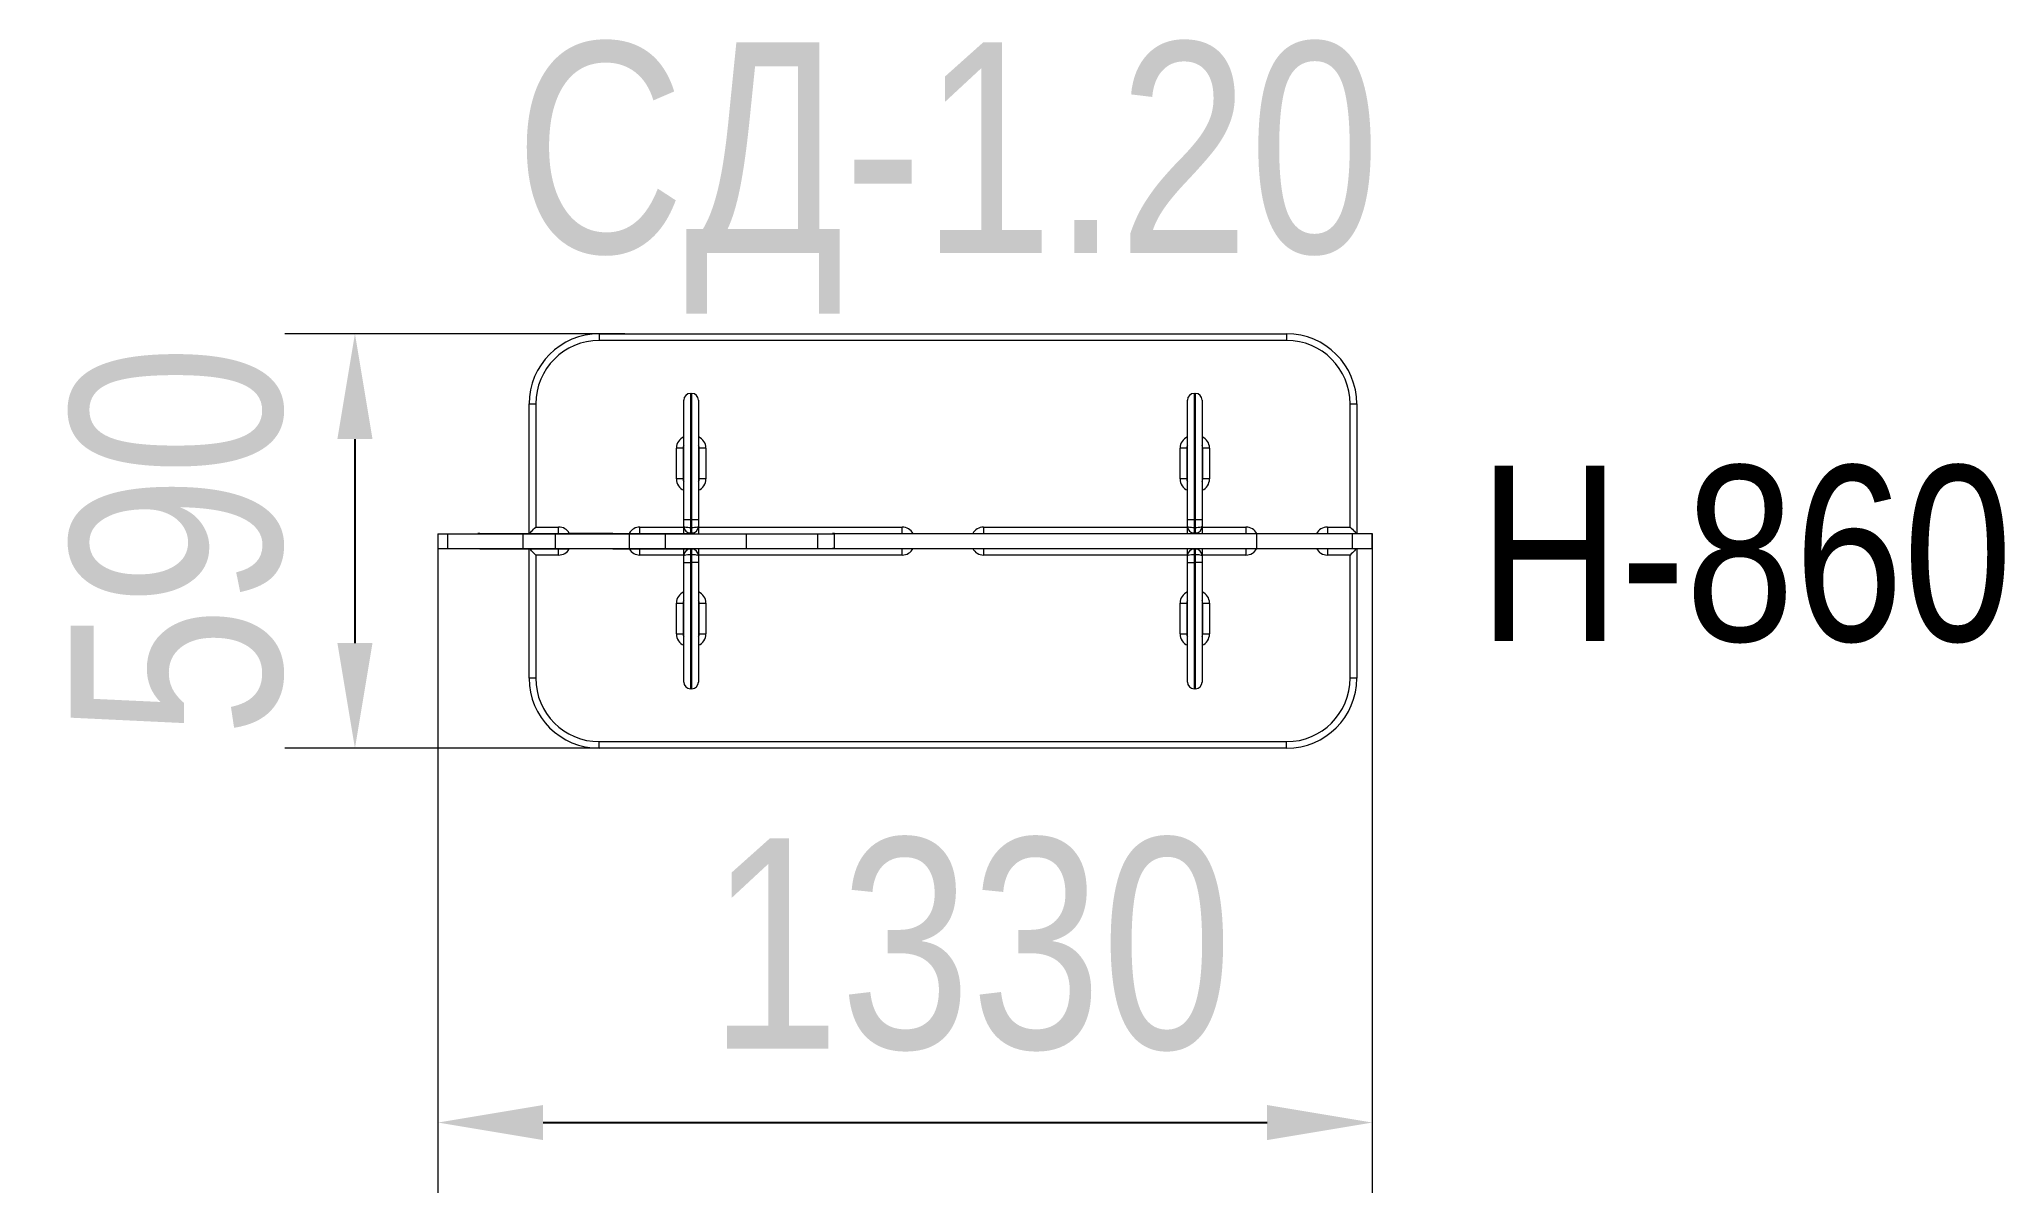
# Model space of a CAD drawing. Header units: millimetres. Extents: x -1179 to 1623, y -834 to 811.
import ezdxf

# ---------------------------------------------------------------- set-up
doc = ezdxf.new("R2010")
doc.units = ezdxf.units.MM
for name, color, linetype in [('DIKOM_АРТИКУЛ', 7, 'Continuous'), ('DIKOM_ОБЪЕКТ', 7, 'Continuous'), ('DIKOM_РАЗМЕР_ОБЪЕКТА', 7, 'Continuous')]:
    doc.layers.add(name, color=color, linetype=linetype)
doc.styles.add('style1', font='arialbd.ttf', dxfattribs={"width": 0.8})
doc.dimstyles.new('1-50', dxfattribs={"dimtxt": 300, "dimasz": 150, "dimexe": 100, "dimexo": 0, "dimgap": 100, "dimtad": 1, "dimtxsty": 'style1', "dimcen": 200, "dimclrd": 7, "dimclre": 7, "dimclrt": 7, "dimadec": 1, "dimazin": 2, "dimtfac": 1, "dimtmove": 0, "dimatfit": 2, "dimfxl": 0, "dimlwd": 25, "dimlwe": 18, "dimarcsym": 0})

# ---------------------------------------------------------------- blocks, each defined once
blk = doc.blocks.new('*D0')
at = {"layer": 'Defpoints', "color": 0, "transparency": 16777216}
for p in [(-610.5, 106), (721.6, 106.1), (721.6, -733.6)]:
    blk.add_point(p, dxfattribs=at)
at = {"layer": 'DIKOM_РАЗМЕР_ОБЪЕКТА', "color": 7, "lineweight": 18, "transparency": 16777216}
for p, q in [((-610.5, 106), (-610.5, -833.6)), ((721.6, 106.1), (721.6, -833.6))]:
    blk.add_line(p, q, dxfattribs=at)
at = {"layer": 'DIKOM_РАЗМЕР_ОБЪЕКТА', "color": 7, "lineweight": 25, "transparency": 16777216}
blk.add_line((-460.5, -733.6), (571.6, -733.6), dxfattribs=at)
at = {"layer": 'DIKOM_РАЗМЕР_ОБЪЕКТА', "color": 7, "transparency": 16777216}
for points in [[(-460.5, -708.6), (-460.5, -758.6), (-610.5, -733.6)], [(571.6, -708.6), (571.6, -758.6), (721.6, -733.6)]]:
    blk.add_solid(points, dxfattribs=at)
at = {"layer": 'DIKOM_РАЗМЕР_ОБЪЕКТА', "color": 7, "lineweight": 15, "transparency": 16777216, "insert": (149.1, -480.3), "char_height": 300, "attachment_point": 5, "style": 'style1'}
blk.add_mtext('{\\fArial|b0|i0|c204|p34;1330}', dxfattribs=at)
blk = doc.blocks.new('*D1')
at = {"layer": 'Defpoints', "color": 0, "transparency": 16777216}
for p in [(-344.1, 391), (-728.8, -200), (-380.5, -200)]:
    blk.add_point(p, dxfattribs=at)
at = {"layer": 'DIKOM_РАЗМЕР_ОБЪЕКТА', "color": 7, "lineweight": 18, "transparency": 16777216}
for p, q in [((-344.1, 391), (-828.8, 391)), ((-380.5, -200), (-828.8, -200))]:
    blk.add_line(p, q, dxfattribs=at)
at = {"layer": 'DIKOM_РАЗМЕР_ОБЪЕКТА', "color": 7, "lineweight": 25, "transparency": 16777216}
blk.add_line((-728.8, 241), (-728.8, -50), dxfattribs=at)
at = {"layer": 'DIKOM_РАЗМЕР_ОБЪЕКТА', "color": 7, "transparency": 16777216}
for points in [[(-753.8, 241), (-703.8, 241), (-728.8, 391)], [(-753.8, -50), (-703.8, -50), (-728.8, -200)]]:
    blk.add_solid(points, dxfattribs=at)
at = {"layer": 'DIKOM_РАЗМЕР_ОБЪЕКТА', "color": 7, "lineweight": 15, "transparency": 16777216, "insert": (-981.9, 95.5), "char_height": 300, "attachment_point": 5, "rotation": 90, "style": 'style1'}
blk.add_mtext('{\\fArial|b0|i0|c204|p34;590}', dxfattribs=at)

msp = doc.modelspace()

# ---------------------------------------------------------------- linework, layer by layer
at = {"layer": 'DIKOM_ОБЪЕКТ', "color": 7, "linetype": 'Continuous', "lineweight": 15}
for p, q in [((-380.5, 391), (599.5, 391)), ((-380.5, 391), (-380.5, 381.5)), ((599.5, 381.5), (-380.5, 381.5)), ((599.5, 391), (599.5, 381.5)), ((-480.5, 291), (-471, 291)), ((-480.5, 106.5), (-480.5, 291)), ((-471, 291), (-471, 115.5)), ((-260, 126), (-260, 296.5)), ((-250.5, 306), (-250.5, 126)), ((-250.5, 306), (-248.5, 306)), ((-248.5, 126), (-248.5, 306)), ((-239, 296.5), (-239, 126)), ((458, 126), (458, 296.5)), ((467.5, 306), (467.5, 126)), ((467.5, 306), (469.5, 306)), ((469.5, 126), (469.5, 306)), ((479, 296.5), (479, 126)), ((690, 291), (699.5, 291)), ((690, 115.5), (690, 291)), ((699.5, 291), (699.5, 106.1)), ((-270.5, 184), (-270.5, 228)), ((-261, 228), (-270.5, 228)), ((-261, 228), (-261, 184)), ((-228.5, 228), (-238, 228)), ((-238, 184), (-238, 228)), ((-228.5, 228), (-228.5, 184)), ((447.5, 184), (447.5, 228)), ((457, 228), (447.5, 228)), ((457, 228), (457, 184)), ((489.5, 228), (480, 228)), ((480, 184), (480, 228)), ((489.5, 228), (489.5, 184)), ((-261, 184), (-270.5, 184)), ((-228.5, 184), (-238, 184)), ((457, 184), (447.5, 184)), ((489.5, 184), (480, 184)), ((-471, 115.5), (-438.5, 115.5)), ((-438.5, 106.5), (-438.5, 115.5)), ((-322.5, 115.5), (-260, 115.5)), ((-322.5, 106.5), (-322.5, 115.5)), ((-260, 126), (-250.5, 126)), ((-260, 116.5), (-260, 126)), ((-260, 106.5), (-260, 116.5)), ((-248.5, 126), (-250.5, 126)), ((-250.5, 126), (-250.5, 115)), ((-250.5, 115), (-250.5, 107)), ((-250.5, 115), (-248.5, 115)), ((-248.5, 126), (-239, 126)), ((-248.5, 115), (-248.5, 126)), ((-248.5, 107), (-248.5, 115)), ((-239, 126), (-239, 116.5)), ((-239, 116.5), (-239, 106)), ((-239, 115.5), (51.5, 115.5)), ((51.5, 106.1), (51.5, 115.5)), ((167.5, 115.5), (458, 115.5)), ((167.5, 115.5), (167.5, 106.1)), ((458, 126), (467.5, 126)), ((458, 116.5), (458, 126)), ((458, 106), (458, 116.5)), ((469.5, 126), (467.5, 126)), ((467.5, 126), (467.5, 115)), ((467.5, 115), (469.5, 115)), ((467.5, 115), (467.5, 107)), ((469.5, 126), (479, 126)), ((469.5, 115), (469.5, 126)), ((469.5, 107), (469.5, 115)), ((479, 126), (479, 116.5)), ((479, 116.5), (479, 106)), ((479, 115.5), (541.5, 115.5)), ((541.5, 115.5), (541.5, 106.1)), ((657.5, 115.5), (690, 115.5)), ((657.5, 115.5), (657.5, 106.1)), ((-610.455, 106), (-610.455, 85)), ((-610.455, 106), (-596.898, 106)), ((-610.455, 85), (-596.898, 85)), ((-596.898, 106), (-596.898, 85)), ((-596.898, 106), (-488.998, 106)), ((-596.898, 85), (-488.998, 85)), ((-553.778, 106.5), (-553.778, 106)), ((-550.632, 106.5), (-553.778, 106.5)), ((-553.778, 85), (-553.778, 84.5)), ((-550.632, 84.5), (-553.778, 84.5)), ((-550.632, 106.563), (-550.632, 106)), ((-550.632, 106.5), (-423.848, 106.5)), ((-550.632, 85), (-550.632, 84.437)), ((-550.632, 84.5), (-423.848, 84.5)), ((-488.998, 85), (-488.998, 106)), ((-488.998, 106), (-442.839, 106)), ((-488.998, 85), (-442.839, 85)), ((-480.5, -100), (-480.5, 84.5)), ((-442.839, 85), (-442.839, 106)), ((-442.839, 106), (-337.473, 106)), ((-442.839, 85), (-337.473, 85)), ((-438.5, 75.5), (-438.5, 84.5)), ((-423.848, 106.5), (-423.848, 106)), ((-361.194, 106.5), (-423.848, 106.5)), ((-423.848, 84.5), (-423.848, 85)), ((-361.194, 84.5), (-423.848, 84.5)), ((-361.194, 106.5), (-361.194, 106)), ((-361.194, 106.5), (-250.448, 106.5)), ((-361.194, 84.5), (-361.194, 85)), ((-361.194, 84.5), (-250.448, 84.5)), ((-337.473, 85), (-337.473, 106)), ((-337.473, 106), (-286.612, 106)), ((-337.473, 85), (-286.612, 85)), ((-322.5, 75.5), (-322.5, 84.5)), ((-286.612, 106), (-286.612, 85)), ((-286.612, 106), (-170.569, 106)), ((-286.612, 85), (-170.569, 85)), ((-260, 74.5), (-260, 84.5)), ((-248.5, 107), (-250.5, 107)), ((-250.5, 107), (-250.5, 106.5)), ((-250.5, 84.5), (-250.5, 84)), ((-250.448, 106), (-250.448, 106.563)), ((-250.448, 84.437), (-250.448, 85)), ((-248.5, 106), (-248.5, 107)), ((-248.5, 84), (-248.5, 85)), ((-239, 85), (-239, 74.5)), ((-170.569, 85), (-170.569, 106)), ((-170.569, 106), (-68.965, 106)), ((-170.569, 85), (-68.965, 85)), ((-68.965, 85), (-68.965, 106)), ((-68.965, 106), (-44.98, 106)), ((-68.965, 85), (-44.98, 85)), ((-47.893, 106.1), (-47.893, 106)), ((-44.98, 106.1), (-47.893, 106.1)), ((-47.893, 85), (-47.893, 84.9)), ((-44.98, 84.9), (-47.893, 84.9)), ((-44.98, 106.1), (-44.98, 106)), ((-44.98, 106.1), (557, 106.1)), ((-44.98, 85), (-44.98, 106)), ((-44.98, 84.9), (-44.98, 85)), ((-44.98, 84.9), (557, 84.9)), ((51.5, 75.5), (51.5, 84.9)), ((167.5, 84.9), (167.5, 75.5)), ((458, 74.5), (458, 85)), ((469.5, 107), (467.5, 107)), ((467.5, 107), (467.5, 106.1)), ((467.5, 84.9), (467.5, 84)), ((469.5, 106.1), (469.5, 107)), ((469.5, 84), (469.5, 84.9)), ((479, 85), (479, 74.5)), ((541.5, 84.9), (541.5, 75.5)), ((557, 84.9), (557, 106.1)), ((557, 106.1), (693.183, 106.1)), ((557, 84.9), (693.183, 84.9)), ((657.5, 84.9), (657.5, 75.5)), ((693.183, 84.9), (693.183, 106.1)), ((693.183, 106.1), (721.624, 106.1)), ((693.183, 84.9), (721.624, 84.9)), ((699.5, 84.9), (699.5, -100)), ((721.624, 84.9), (721.624, 106.1)), ((-438.5, 75.5), (-471, 75.5)), ((-471, 75.5), (-471, -100)), ((-260, 75.5), (-322.5, 75.5)), ((-260, 65), (-260, 74.5)), ((-260, 65), (-250.5, 65)), ((-260, -105.5), (-260, 65)), ((-250.5, 84), (-250.5, 76)), ((-250.5, 84), (-248.5, 84)), ((-250.5, 76), (-250.5, 65)), ((-248.5, 76), (-250.5, 76)), ((-250.5, 65), (-250.5, -115)), ((-250.5, 65), (-248.5, 65)), ((-248.5, 76), (-248.5, 84)), ((-248.5, 65), (-248.5, 76)), ((-248.5, -115), (-248.5, 65)), ((-239, 65), (-248.5, 65)), ((51.5, 75.5), (-239, 75.5)), ((-239, 74.5), (-239, 65)), ((-239, 65), (-239, -105.5)), ((458, 75.5), (167.5, 75.5)), ((458, 65), (458, 74.5)), ((458, 65), (467.5, 65)), ((458, -105.5), (458, 65)), ((467.5, 84), (467.5, 76)), ((467.5, 84), (469.5, 84)), ((467.5, 76), (467.5, 65)), ((469.5, 76), (467.5, 76)), ((467.5, 65), (467.5, -115)), ((467.5, 65), (469.5, 65)), ((469.5, 76), (469.5, 84)), ((469.5, 65), (469.5, 76)), ((469.5, -115), (469.5, 65)), ((479, 65), (469.5, 65)), ((541.5, 75.5), (479, 75.5)), ((479, 74.5), (479, 65)), ((479, 65), (479, -105.5)), ((690, 75.5), (657.5, 75.5)), ((690, -100), (690, 75.5)), ((-270.5, -37), (-270.5, 7)), ((-270.5, 7), (-261, 7)), ((-261, 7), (-261, -37)), ((-238, 7), (-228.5, 7)), ((-238, -37), (-238, 7)), ((-228.5, 7), (-228.5, -37)), ((447.5, -37), (447.5, 7)), ((447.5, 7), (457, 7)), ((457, 7), (457, -37)), ((480, 7), (489.5, 7)), ((480, -37), (480, 7)), ((489.5, 7), (489.5, -37)), ((-270.5, -37), (-261, -37)), ((-238, -37), (-228.5, -37)), ((447.5, -37), (457, -37)), ((480, -37), (489.5, -37)), ((-471, -100), (-480.5, -100)), ((699.5, -100), (690, -100)), ((-248.5, -115), (-250.5, -115)), ((469.5, -115), (467.5, -115)), ((-380.5, -190.5), (599.5, -190.5)), ((-380.5, -200), (-380.5, -190.5)), ((599.5, -200), (599.5, -190.5)), ((599.5, -200), (-380.5, -200))]:
    msp.add_line(p, q, dxfattribs=at)
at = {"layer": 'DIKOM_ОБЪЕКТ', "color": 7, "linetype": 'Continuous', "lineweight": 15, "flags": 128}
for points in [[(-480, 106.5), (-479.927, 106.573), (-479.227, 107.273), (-478.277, 108.223), (-477.107, 109.394), (-475.75, 110.75), (-474.249, 112.251), (-472.65, 113.85), (-471, 115.5)], [(690, 115.5), (691.65, 113.85), (693.249, 112.251), (694.75, 110.75), (696.107, 109.394), (697.277, 108.223), (698.227, 107.273), (698.927, 106.573), (699.356, 106.144), (699.4, 106.1)], [(-471, 75.5), (-472.65, 77.15), (-474.249, 78.749), (-475.75, 80.25), (-477.107, 81.606), (-478.277, 82.777), (-479.227, 83.727), (-479.927, 84.427), (-480, 84.5)], [(699.4, 84.9), (699.356, 84.856), (698.927, 84.427), (698.227, 83.727), (697.277, 82.777), (696.107, 81.606), (694.75, 80.25), (693.249, 78.749), (691.65, 77.15), (690, 75.5)]]:
    msp.add_lwpolyline(points, dxfattribs=at)
at = {"layer": 'DIKOM_ОБЪЕКТ', "color": 7, "linetype": 'Continuous', "lineweight": 15}
for centre, radius, start, end in [((-380.5, 291), 100, 90, 180), ((-380.5, 291), 90.5, 90, 180), ((599.5, 291), 100, 0, 90), ((599.5, 291), 90.5, 0, 90), ((-250.5, 296.5), 9.5, 90, 180), ((-248.5, 296.5), 9.5, 0, 90), ((467.5, 296.5), 9.5, 90, 180), ((469.5, 296.5), 9.5, 0, 90), ((-253, 228), 17.5, 113.578178, 180), ((-253, 228), 8, 151.044976, 180), ((-246, 228), 17.5, 0, 66.421822), ((-246, 228), 8, 0, 28.955024), ((465, 228), 17.5, 113.578178, 180), ((465, 228), 8, 151.044976, 180), ((472, 228), 17.5, 0, 66.421822), ((472, 228), 8, 0, 28.955024), ((-253, 184), 17.5, 180, 246.421822), ((-253, 184), 8, 180, 208.955024), ((-246, 184), 8, 331.044976, 0), ((-246, 184), 17.5, 293.578178, 0), ((465, 184), 17.5, 180, 246.421822), ((465, 184), 8, 180, 208.955024), ((472, 184), 8, 331.044976, 0), ((472, 184), 17.5, 293.578178, 0), ((-438.5, 98), 17.5, 29.059281, 90), ((-322.5, 98), 17.5, 90, 150.940719), ((-250.5, 116.5), 9.5, 180, 270), ((-248.5, 116.5), 9.5, 270, 0), ((51.5, 98), 17.5, 27.571628, 90), ((167.5, 98), 17.5, 90, 152.428372), ((467.5, 116.5), 9.5, 180, 270), ((469.5, 116.5), 9.5, 270, 0), ((541.5, 98), 17.5, 27.571628, 90), ((657.5, 98), 17.5, 90, 152.428372), ((-438.5, 93), 17.5, 270, 330.940719), ((-322.5, 93), 17.5, 209.059281, 270), ((51.5, 93), 17.5, 270, 332.428372), ((167.5, 93), 17.5, 207.571628, 270), ((541.5, 93), 17.5, 270, 332.428372), ((657.5, 93), 17.5, 207.571628, 270), ((-250.5, 74.5), 9.5, 90, 180), ((-248.5, 74.5), 9.5, 0, 90), ((467.5, 74.5), 9.5, 90, 180), ((469.5, 74.5), 9.5, 0, 90), ((-253, 7), 17.5, 113.578178, 180), ((-253, 7), 8, 151.044976, 180), ((-246, 7), 17.5, 0, 66.421822), ((-246, 7), 8, 0, 28.955024), ((465, 7), 17.5, 113.578178, 180), ((465, 7), 8, 151.044976, 180), ((472, 7), 17.5, 0, 66.421822), ((472, 7), 8, 0, 28.955024), ((-253, -37), 17.5, 180, 246.421822), ((-253, -37), 8, 180, 208.955024), ((-246, -37), 8, 331.044976, 0), ((-246, -37), 17.5, 293.578178, 0), ((465, -37), 17.5, 180, 246.421822), ((465, -37), 8, 180, 208.955024), ((472, -37), 8, 331.044976, 0), ((472, -37), 17.5, 293.578178, 0), ((-380.5, -100), 100, 180, 270), ((-380.5, -100), 90.5, 180, 270), ((-250.5, -105.5), 9.5, 180, 270), ((-248.5, -105.5), 9.5, 270, 0), ((467.5, -105.5), 9.5, 180, 270), ((469.5, -105.5), 9.5, 270, 0), ((599.5, -100), 90.5, 270, 0), ((599.5, -100), 100, 270, 0)]:
    msp.add_arc(centre, radius, start, end, dxfattribs=at)
for centre, start_param, end_param in [((-250.5, 116.5), 3.14159265, 4.71238898), ((-248.5, 116.5), 4.71238898, 6.28318531), ((467.5, 116.5), 3.14159265, 4.71238898), ((469.5, 116.5), 4.71238898, 6.28318531), ((-250.5, 74.5), 1.57079633, 3.14159265), ((-248.5, 74.5), 0, 1.57079633), ((467.5, 74.5), 1.57079633, 3.14159265), ((469.5, 74.5), 0, 1.57079633)]:
    msp.add_ellipse(centre, major_axis=(9.5, 0), ratio=0.15789474, start_param=start_param, end_param=end_param, dxfattribs=at)

# ---------------------------------------------------------------- texts
at = {"layer": 'DIKOM_АРТИКУЛ', "insert": (-500.8, 806.408), "char_height": 300, "width": 1837.67521, "attachment_point": 1, "style": 'style1'}
msp.add_mtext('{\\fArial|b0|i0|c204|p34;СД-1.20}', dxfattribs=at)
at = {"layer": 'DIKOM_РАЗМЕР_ОБЪЕКТА', "lineweight": 15, "insert": (873.2, 202.908), "char_height": 250, "width": 5405.47657, "attachment_point": 1, "style": 'style1'}
msp.add_mtext('{\\fArial|b0|i0|c204|p34;H-860}', dxfattribs=at)

# ---------------------------------------------------------------- dimensions: what is measured, and where the dimension line sits
at = {"layer": 'DIKOM_РАЗМЕР_ОБЪЕКТА', "lineweight": 15}
dim = msp.add_linear_dim(base=(-728.763, -200), p1=(-344.131, 391), p2=(-380.5, -200), angle=90, text='{\\fArial|b0|i0|c204|p34;590}', dimstyle='1-50', dxfattribs=at)
dim.commit()
dim.dimension.update_dxf_attribs({"geometry": '*D1', "text_midpoint": (-728.763, 95.5), "dimtype": 160})
dim = msp.add_linear_dim(base=(721.624, -733.592), p1=(-610.455, 106), p2=(721.624, 106.1), text='{\\fArial|b0|i0|c204|p34;1330}', dimstyle='1-50', dxfattribs=at)
dim.commit()
dim.dimension.update_dxf_attribs({"geometry": '*D0', "text_midpoint": (149.106, -733.592), "dimtype": 160})

doc.saveas('drawing.dxf')
